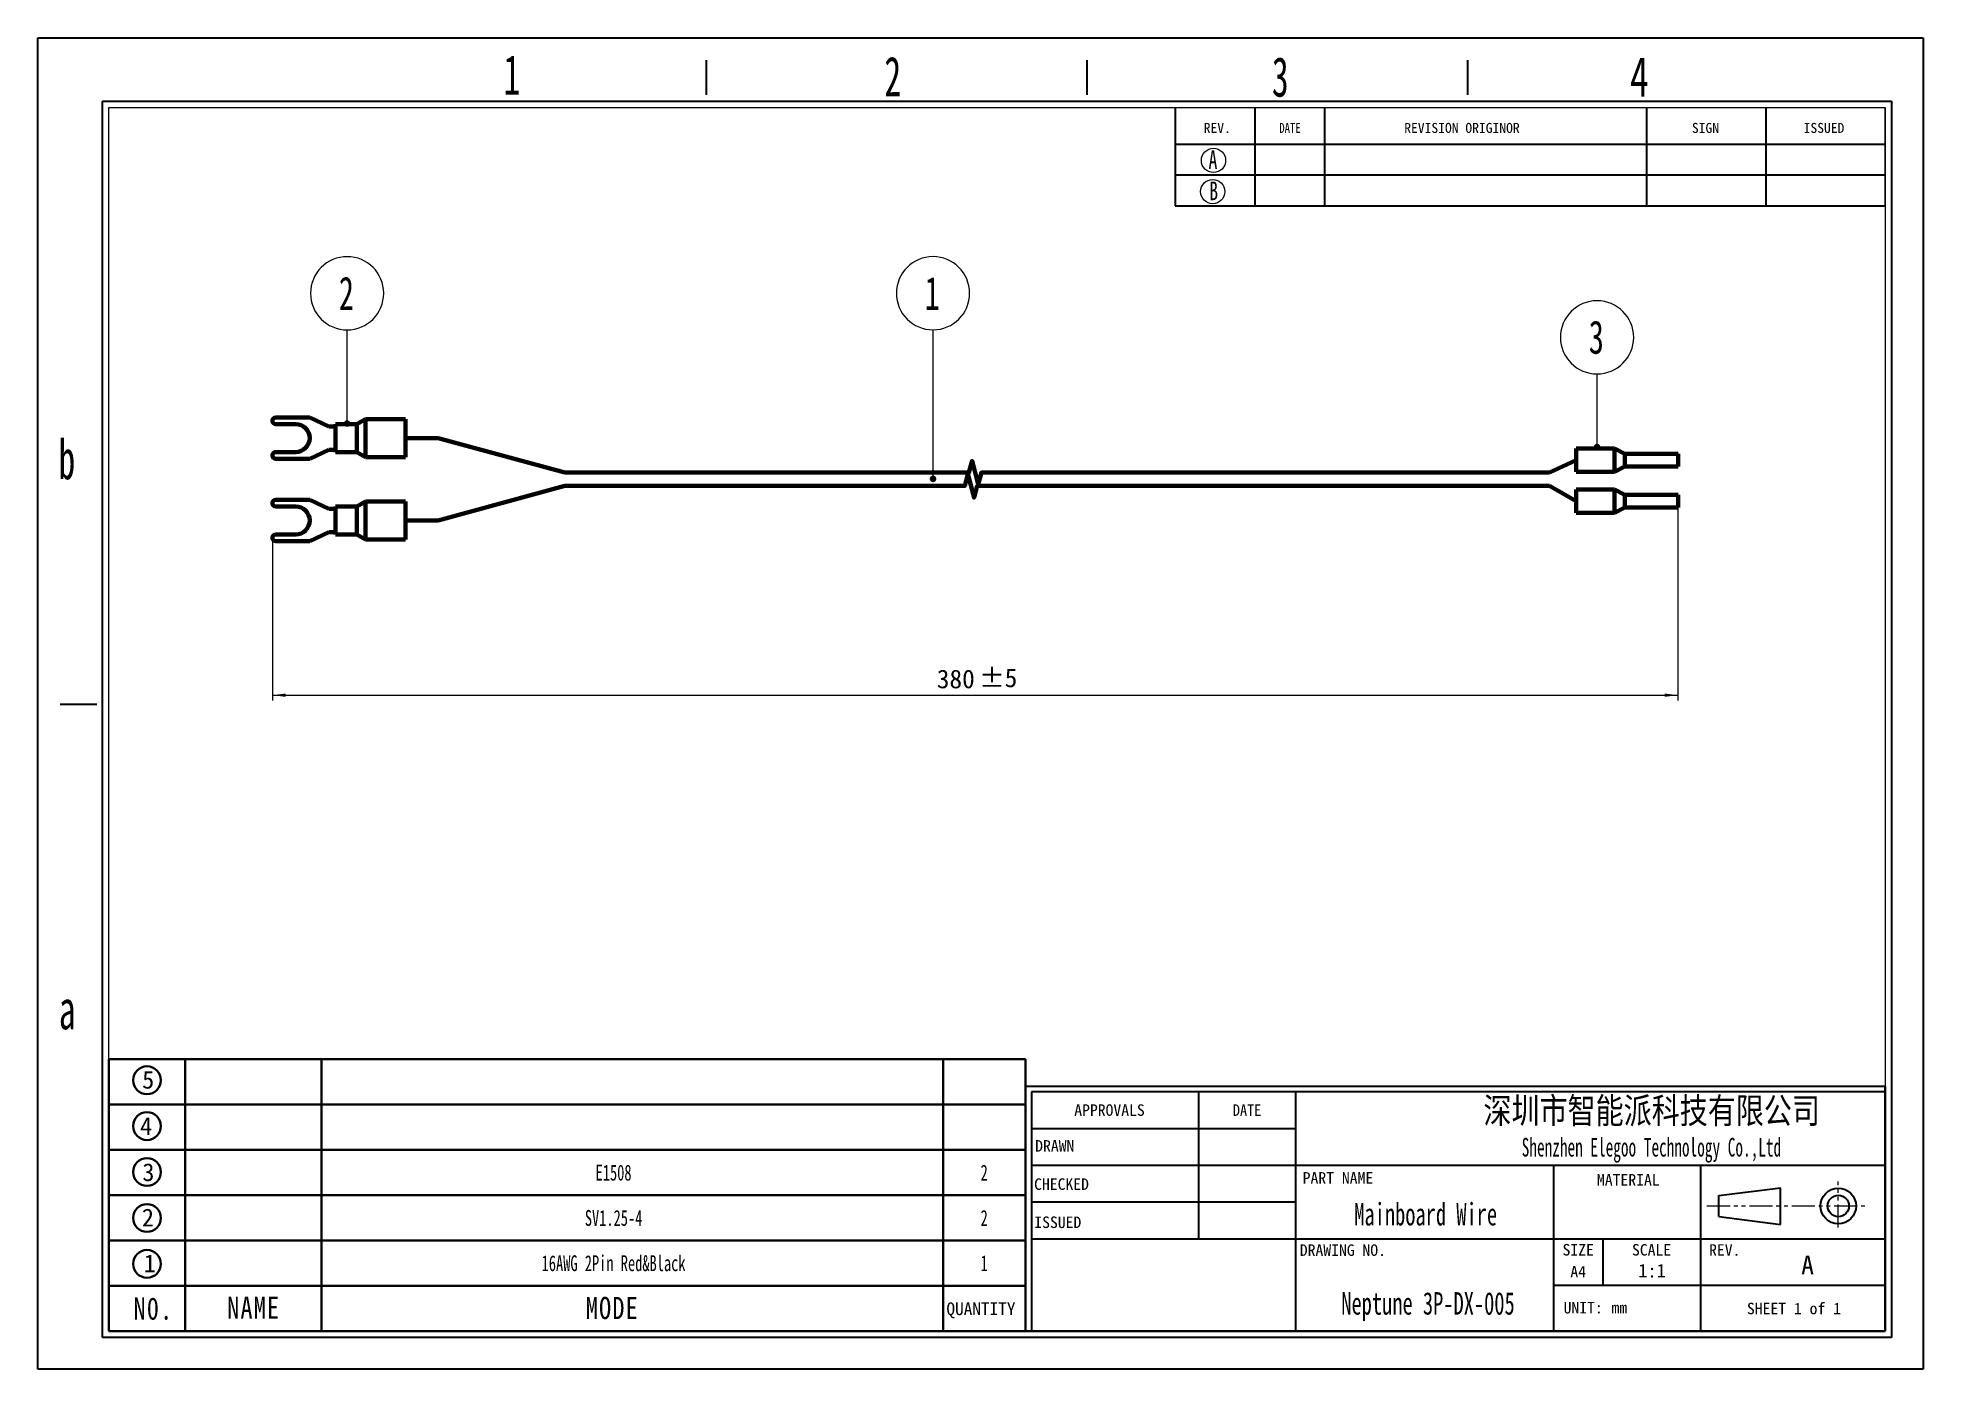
# Model space of a CAD drawing. Header units: millimetres. Extents: x 0 to 283, y 0 to 200.
import ezdxf
from ezdxf.enums import TextEntityAlignment as Align

# ---------------------------------------------------------------- set-up
doc = ezdxf.new("R2010")
doc.units = ezdxf.units.MM
doc.linetypes.add('双点画线', pattern=[22, 12, -2, 2, -2, 2, -2])
doc.linetypes.add('点画线', pattern=[18, 12, -2, 2, -2])
doc.layers.get('0').update_dxf_attribs({"lineweight": 35})
for name, color, linetype, lineweight in [('SLD-0', 179, 'Continuous', 30), ('中心线层', 1, '点画线', 18), ('尺寸线层', 3, 'Continuous', 18), ('粗实线层', 7, 'Continuous', 35), ('细实线层', 7, 'Continuous', 18)]:
    doc.layers.add(name, color=color, linetype=linetype, lineweight=lineweight)
doc.styles.add('SLDTEXTSTYLE0', font='', dxfattribs={"width": 0.7})
doc.styles.add('SLDTEXTSTYLE10', font='', dxfattribs={"width": 0.7865})
doc.styles.add('SLDTEXTSTYLE11', font='', dxfattribs={"width": 0.862222})
doc.styles.add('SLDTEXTSTYLE12', font='', dxfattribs={"width": 1.089})
doc.styles.add('SLDTEXTSTYLE13', font='', dxfattribs={"width": 0.805625})
doc.styles.add('SLDTEXTSTYLE2', font='', dxfattribs={"width": 0.469})
doc.styles.add('SLDTEXTSTYLE3', font='', dxfattribs={"width": 0.56})
doc.styles.add('SLDTEXTSTYLE4', font='', dxfattribs={"width": 0.40535})
doc.styles.add('SLDTEXTSTYLE5', font='', dxfattribs={"width": 0.7})
doc.styles.add('SLDTEXTSTYLE6', font='', dxfattribs={"width": 0.62})
doc.styles.add('SLDTEXTSTYLE7', font='', dxfattribs={"width": 0.9075})
doc.styles.add('SLDTEXTSTYLE8', font='', dxfattribs={"width": 0.484})
doc.styles.add('SLDTEXTSTYLE9', font='', dxfattribs={"width": 0.870455})
doc.styles.add('工程1', font='')
doc.styles.add('标准', font='', dxfattribs={"width": 0.667})
doc.styles.get('SLDTEXTSTYLE0').set_extended_font_data('宋体')
doc.styles.get('SLDTEXTSTYLE10').set_extended_font_data('宋体')
doc.styles.get('SLDTEXTSTYLE11').set_extended_font_data('宋体')
doc.styles.get('SLDTEXTSTYLE12').set_extended_font_data('宋体')
doc.styles.get('SLDTEXTSTYLE13').set_extended_font_data('宋体')
doc.styles.get('SLDTEXTSTYLE2').set_extended_font_data('宋体')
doc.styles.get('SLDTEXTSTYLE3').set_extended_font_data('宋体')
doc.styles.get('SLDTEXTSTYLE4').set_extended_font_data('宋体')
doc.styles.get('SLDTEXTSTYLE5').set_extended_font_data('宋体')
doc.styles.get('SLDTEXTSTYLE6').set_extended_font_data('宋体')
doc.styles.get('SLDTEXTSTYLE7').set_extended_font_data('宋体')
doc.styles.get('SLDTEXTSTYLE8').set_extended_font_data('宋体')
doc.styles.get('SLDTEXTSTYLE9').set_extended_font_data('宋体')
doc.styles.get('工程1').set_extended_font_data('宋体')
doc.styles.get('标准').set_extended_font_data('宋体')
doc.dimstyles.new('标准', dxfattribs={"dimscale": 0.8, "dimtxt": 3.5, "dimasz": 2.5, "dimexe": 1, "dimexo": 0, "dimtad": 1, "dimdsep": 46, "dimtxsty": '工程1', "dimblk": '_CAXARROW', "dimcen": 0, "dimdle": 4, "dimazin": 2, "dimtfac": 0.707107, "dimtdec": 3, "dimtmove": 2, "dimatfit": 3, "dimfxl": 1, "dimfrac": 2, "dimtolj": 1, "dimarcsym": 1})

# ---------------------------------------------------------------- blocks, each defined once
blk = doc.blocks.new('ELEGOO标题栏_1')
for p in [(133.85, 38.11), (0, 0)]:
    blk.add_line(p, (133.85, 0))
at = {"layer": 'SLD-0', "color": 0, "linetype": 'Continuous'}
for p, q in [((133.85, 38.11), (0, 38.11)), ((0, 38.11), (0, 0)), ((133.85, 37.29), (0.96, 37.29)), ((0.96, 37.29), (0.96, 0)), ((26.95, 37.29), (26.95, 14.34)), ((42.07, 37.29), (42.07, 0)), ((42.07, 31.55), (0.96, 31.55)), ((133.85, 25.81), (0.96, 25.81)), ((82.22, 25.81), (82.22, 0)), ((105.17, 0), (105.17, 25.81)), ((107.93, 21.13), (117.56, 22.32)), ((107.93, 17.89), (107.93, 21.13)), ((117.56, 16.63), (117.56, 22.32)), ((42.07, 20.08), (0.96, 20.08)), ((107.93, 17.89), (117.56, 16.63)), ((133.85, 14.34), (0.96, 14.34)), ((89.87, 14.34), (89.87, 7.17)), ((82.22, 7.17), (133.85, 7.17))]:
    blk.add_line(p, q, dxfattribs=at)
for radius in [2.77, 1.67]:
    blk.add_circle((126.54, 19.51), radius, dxfattribs=at)
at = {"layer": '中心线层', "color": 1, "linetype": '双点画线', "lineweight": 18, "ltscale": 0.3}
for p, q in [((126.54, 16.16), (126.54, 23.3)), ((106.1, 19.51), (130.7, 19.51))]:
    blk.add_line(p, q, dxfattribs=at)
at = {"layer": 'SLD-0', "color": 0}
for s, insert, char_height, width, attachment_point, style in [('{\\W1;APPROVALS}', (13.1, 35.34), 1.7927, 38.1779, 2, 'SLDTEXTSTYLE10'), ('DATE', (34.52, 35.34), 1.793, 17.8919, 2, 'SLDTEXTSTYLE7'), ('{\\W0.8;深圳市智能派科技有限公司}', (97.5, 36.37), 4, 133.1206, 2, 'SLDTEXTSTYLE0'), ('{\\W1;DRAWN}', (4.58, 29.77), 1.7927, 12.6788, 2, 'SLDTEXTSTYLE4'), ('{\\fsimsun|b1|i0|c134|p2;\\W0.6;Shenzhen Elegoo Technology Co.,Ltd}', (97.46, 30.12), 2.9104, 129.0935, 2, 'SLDTEXTSTYLE2'), ('{\\W1;CHECKED}', (5.63, 23.81), 1.7927, 17.6061, 2, 'SLDTEXTSTYLE4'), ('{\\W1;PART NAME}', (48.66, 24.78), 1.7927, 40.2352, 2, 'SLDTEXTSTYLE11'), ('{\\W1;MATERIAL}', (93.86, 24.48), 1.7927, 43.0109, 2, 'SLDTEXTSTYLE12'), ('{\\W1;ISSUED}', (5.05, 17.87), 1.7927, 14.7218, 2, 'SLDTEXTSTYLE4'), ('{\\W1;DRAWING NO.}', (49.43, 13.53), 1.7927, 46.8642, 2, 'SLDTEXTSTYLE9'), ('{\\W1;SIZE}', (86.06, 13.59), 1.793, 9.8746, 2, 'SLDTEXTSTYLE4'), ('{\\W1;SCALE}', (97.48, 13.58), 1.7927, 22.8456, 2, 'SLDTEXTSTYLE7'), ('{\\W1;REV.}', (108.87, 13.56), 1.793, 16.3741, 2, 'SLDTEXTSTYLE7'), ('{\\W1;A}', (120.78, 11.78), 2.91, 3.9348, 1, 'SLDTEXTSTYLE3'), ('{\\W1;A4}', (86.06, 10.18), 1.793, 4.9073, 2, 'SLDTEXTSTYLE4'), ('{\\W1;1:1}', (97.55, 10.49), 2.117, 7.7808, 2, 'SLDTEXTSTYLE3'), ('{\\W1;UNIT:}', (86.83, 4.57), 1.7927, 18.0042, 2, 'SLDTEXTSTYLE7'), ('{\\W1;mm}', (92.46, 4.58), 1.793, 5.0475, 2, 'SLDTEXTSTYLE8'), ('{\\W1;SHEET 1 of 1}', (119.64, 4.44), 1.7927, 47.0046, 2, 'SLDTEXTSTYLE13')]:
    blk.add_mtext(s, dxfattribs=dict(at, insert=insert, char_height=char_height, width=width, attachment_point=attachment_point, style=style))
at = {"layer": '尺寸线层', "color": 0, "style": '标准', "width": 0.667}
for tag, height, p in [('绘制者', 2, (21.79, 28.7)), ('绘图日期', 2, (34.51, 28.68)), ('审核者', 2, (21.8, 23.22)), ('审核日期', 2, (34.51, 22.95)), ('材质', 3.5, (94.1, 18.33)), ('发布者', 2, (21.79, 17.24)), ('发布日期', 2, (34.51, 17.21)), ('零件名称', 3.5, (62.32, 18.23)), ('图纸编号', 3.5, (62.68, 4.34))]:
    blk.add_attdef(tag, text='', height=height, dxfattribs=at).set_placement(p, align=Align.MIDDLE_CENTER)
blk = doc.blocks.new('更新记录栏_1')
at = {"layer": 'SLD-0', "color": 0, "linetype": 'Continuous'}
for p, q in [((-110.52, 0), (-110.52, -15.3)), ((-98.13, 0), (-98.13, -15.3)), ((-87.3, 0), (-87.3, -15.3)), ((-110.52, -5.74), (0, -5.74)), ((-110.52, -10.52), (0, -10.52)), ((-110.52, -15.3), (0, -15.3))]:
    blk.add_line(p, q, dxfattribs=at)
at = {"layer": 'SLD-0', "color": 0}
for p, q in [((-37.16, 0), (-37.16, -15.3)), ((-18.58, 0), (-18.58, -15.3))]:
    blk.add_line(p, q, dxfattribs=at)
at = {"layer": 'SLD-0', "color": 2, "lineweight": 0}
for centre in [(-104.56, -8.25), (-104.68, -13.1)]:
    blk.add_circle(centre, 1.89, dxfattribs=at)
at = {"layer": '粗实线层', "color": 0, "lineweight": 18}
for p in [(-110.52, 0), (0, -15.3)]:
    blk.add_line(p, (0, 0), dxfattribs=at)
at = {"layer": 'SLD-0', "color": 0, "attachment_point": 1, "style": 'SLDTEXTSTYLE10'}
for s, insert, char_height, width in [('{\\W1;REV.}', (-106.09, -2.41), 1.554, 12.2988), ('DATE', (-94.32, -2.41), 1.554, 13.4388), ('{\\W1;REVISION ORIGINOR}', (-74.87, -2.41), 1.5536, 57.5127), ('{\\W1;SIGN}', (-30.09, -2.41), 1.554, 12.3134), ('{\\W1;ISSUED}', (-12.7, -2.41), 1.5536, 19.59)]:
    blk.add_mtext(s, dxfattribs=dict(at, insert=insert, char_height=char_height, width=width))
at = {"layer": 'SLD-0', "color": 2, "char_height": 2.9, "attachment_point": 1, "style": 'SLDTEXTSTYLE5'}
for s, insert, width in [('A', (-105.34, -6.68), 3.5956), ('B', (-105.23, -11.54), 3.5381)]:
    blk.add_mtext(s, dxfattribs=dict(at, insert=insert, width=width))
at = {"layer": '尺寸线层', "color": 0, "style": '标准', "width": 0.667}
for tag, p in [('日期A', (-92.71, -8.13)), ('A版本更新内容', (-62.23, -8.13)), ('标记A', (-27.87, -8.13)), ('发布者A', (-9.29, -8.13)), ('日期B', (-92.71, -12.91)), ('A版本更新内容', (-62.23, -12.91)), ('标记B', (-27.87, -12.91)), ('发布者B', (-9.29, -12.91))]:
    blk.add_attdef(tag, text='', height=1.5, dxfattribs=at).set_placement(p, align=Align.MIDDLE_CENTER)
blk = doc.blocks.new('图框_1')
at = {"layer": 'SLD-0', "color": 0}
for p, q in [((0, 207.38), (293.52, 207.38)), ((0, 0), (0, 207.38)), ((293.52, 207.38), (293.52, 0)), ((293.52, 0), (0, 0))]:
    blk.add_line(p, q, dxfattribs=at)
at = {"layer": 'SLD-0', "color": 0, "linetype": 'Continuous'}
for p, q in [((104.11, 198.49), (104.11, 203.88)), ((163.36, 198.49), (163.36, 203.88)), ((222.61, 198.49), (222.61, 203.88)), ((10.1, 4.94), (10.1, 197.5)), ((10.1, 197.5), (288.58, 197.5)), ((288.58, 197.5), (288.58, 4.94)), ((9.21, 103.56), (3.48, 103.56)), ((288.58, 4.94), (10.1, 4.94))]:
    blk.add_line(p, q, dxfattribs=at)
at = {"layer": 'SLD-0', "color": 0, "lineweight": 15}
for p, q in [((11.08, 5.93), (11.08, 196.52)), ((11.08, 196.52), (287.59, 196.52)), ((287.59, 196.52), (287.59, 5.93)), ((287.59, 5.93), (11.08, 5.93))]:
    blk.add_line(p, q, dxfattribs=at)
at = {"layer": 'SLD-0', "color": 0, "char_height": 6.17, "attachment_point": 1}
for s, insert, width, style in [('1', (72.52, 204.68), 3.1728, 'SLDTEXTSTYLE6'), ('2', (131.8, 204.43), 6.4014, 'SLDTEXTSTYLE6'), ('3', (192.12, 204.37), 6.3735, 'SLDTEXTSTYLE6'), ('4', (247.85, 204.37), 7.6545, 'SLDTEXTSTYLE5'), ('b', (3.24, 144.8), 6.4386, 'SLDTEXTSTYLE6'), ('a', (3.29, 59.13), 6.3735, 'SLDTEXTSTYLE6')]:
    blk.add_mtext(s, dxfattribs=dict(at, insert=insert, width=width, style=style))
blk = doc.blocks.new('图框1_1')
at = {"layer": '粗实线层', "color": 0}
blk.add_blockref('图框_1', (0, 0), dxfattribs=at)
blk = doc.blocks.new('明细栏_1')
at = {"layer": '粗实线层', "color": 0}
for p, q in [((144.46, 42.89), (0, 42.89)), ((0, 0), (0, 42.89)), ((12, 42.89), (12, 0)), ((33.51, 42.89), (33.51, 0)), ((131.49, 42.89), (131.49, 0)), ((144.46, 42.89), (144.46, 0)), ((144.46, 35.74), (0, 35.74)), ((144.46, 28.59), (0, 28.59)), ((144.46, 21.44), (0, 21.44)), ((0, 14.3), (0, 21.44)), ((144.46, 14.3), (0, 14.3)), ((144.46, 7.17), (0, 7.17)), ((144.46, 0), (0, 0))]:
    blk.add_line(p, q, dxfattribs=at)
for centre in [(6, 39.59), (6, 32.35), (6, 25.11), (6, 17.87), (6, 10.63)]:
    blk.add_circle(centre, 2.19, dxfattribs=at)
at = {"layer": '尺寸线层', "color": 0, "char_height": 2.8, "attachment_point": 1, "line_spacing_factor": 1.15057, "style": '标准'}
for s, insert, width in [('\\T1.1;{\\fsimsun|b1|i0|c134|p2;\\W1;5}', (5.24, 41.07), 1.5173), ('\\T1.1;{\\fsimsun|b1|i0|c134|p2;\\W1;4}', (4.9, 33.74), 1.7207), ('\\T1.1;{\\fsimsun|b1|i0|c134|p2;\\W1;3}', (5.27, 26.48), 1.5173), ('\\T1.1;{\\fsimsun|b1|i0|c134|p2;\\W1;2}', (5.2, 19.34), 1.5486), ('\\T1.1;{\\fsimsun|b1|i0|c134|p2;\\W1;1}', (5.48, 12.1), 1.3013)]:
    blk.add_mtext(s, dxfattribs=dict(at, insert=insert, width=width))
at = {"layer": '尺寸线层', "color": 3, "attachment_point": 1, "line_spacing_factor": 1.15057, "style": '标准'}
for s, insert, char_height, width in [('\\T1.1;{\\fsimsun|b1|i0|c134|p2;\\W0.8;\\C0;N0.}', (3.88, 5.33), 3.5, 5.1088), ('\\T1.1;{\\fsimsun|b1|i0|c134|p2;\\W0.8;\\C0;NAME}', (18.64, 5.48), 3.5, 8.4532), ('\\T1.1;{\\fsimsun|b1|i0|c134|p2;\\W0.8;\\C0;MODE}', (75.17, 5.42), 3.5, 8.4532), ('{\\fSimSun|b1|i0|c134|p2;\\W1;\\T1;\\C0;QUANTITY}', (132.02, 4.55), 2, 11.2737)]:
    blk.add_mtext(s, dxfattribs=dict(at, insert=insert, char_height=char_height, width=width))
at = {"layer": '尺寸线层', "color": 0, "style": '标准', "width": 0.667}
for tag, p in [('名称5', (22.75, 39.31)), ('规格5', (79.55, 39.31)), ('数量5 ', (137.97, 39.31)), ('名称4', (22.75, 32.17)), ('规格4 ', (79.55, 32.17)), ('数量4', (137.97, 32.17)), ('名称3', (22.75, 25.02)), ('规格3', (79.55, 25.02)), ('数量3', (137.97, 25.02)), ('名称2', (22.75, 17.87)), ('规格2', (79.55, 17.87)), ('数量2', (137.97, 17.87)), ('名称1', (22.75, 10.73)), ('规格1', (79.55, 10.73)), ('数量1', (137.97, 10.73))]:
    blk.add_attdef(tag, text='', height=2.5, dxfattribs=at).set_placement(p, align=Align.MIDDLE_CENTER)
blk = doc.blocks.new('*X8')
at = {"layer": '细实线层', "lineweight": 18}
h = blk.add_hatch(color=0, dxfattribs=at)
edge = h.paths.add_edge_path(flags=0)
edge.add_arc((0, 0), 0.5, 0, 360)
at = {"layer": '细实线层', "color": 0}
blk.add_line((0, 0), (0, 22.4), dxfattribs=at)
for start, end in [(90, 270), (270, 90)]:
    blk.add_arc((0, 27.9), 5.5, start, end, dxfattribs=at)
at = {"layer": '细实线层', "color": 0, "lineweight": 18, "insert": (0, 27.9), "char_height": 5, "width": 2.8506, "attachment_point": 5, "line_spacing_factor": 1.15057, "style": '标准'}
blk.add_mtext('\\T1.1;1', dxfattribs=at)
blk = doc.blocks.new('*X9')
at = {"layer": '细实线层', "lineweight": 18}
h = blk.add_hatch(color=0, dxfattribs=at)
edge = h.paths.add_edge_path(flags=0)
edge.add_arc((0, 0), 0.5, 0, 360)
at = {"layer": '细实线层', "color": 0}
blk.add_line((0, 0), (0, 14.08), dxfattribs=at)
for start, end in [(90, 270), (270, 90)]:
    blk.add_arc((0, 19.58), 5.5, start, end, dxfattribs=at)
at = {"layer": '细实线层', "color": 0, "lineweight": 18, "insert": (0, 19.58), "char_height": 5, "width": 3.1301, "attachment_point": 5, "line_spacing_factor": 1.15057, "style": '标准'}
blk.add_mtext('\\T1.1;2', dxfattribs=at)
blk = doc.blocks.new('*X11')
at = {"color": 0, "char_height": 2.8, "attachment_point": 1, "style": '工程1'}
for s, insert, width in [('380', (135.05, 105.15), 46.114), ('%%P5', (141.44, 105.31), 24.0268)]:
    blk.add_mtext(s, dxfattribs=dict(at, insert=insert, width=width))
blk = doc.blocks.new('*X10')
at = {"layer": '尺寸线层', "linetype": 'Continuous'}
for points in [[(35.25, 101.31), (37.25, 101.56), (37.25, 101.06)], [(246.37, 101.31), (244.37, 101.56), (244.37, 101.06)]]:
    blk.add_hatch(color=0, dxfattribs=at).paths.add_polyline_path(points, flags=0)
at = {"layer": '尺寸线层', "color": 0, "linetype": 'Continuous'}
for p, q in [((246.37, 129.51), (246.37, 100.51)), ((35.25, 124.97), (35.25, 100.51)), ((35.25, 101.31), (246.37, 101.31))]:
    blk.add_line(p, q, dxfattribs=at)
at = {"layer": '尺寸线层', "color": 0}
blk.add_blockref('*X11', (0, 0), dxfattribs=at)
blk = doc.blocks.new('_CAXARROW')
blk.add_hatch(color=0).paths.add_polyline_path([(0, 0), (-1, 0.125), (-1, -0.125)], flags=0)
blk = doc.blocks.new('*X12')
at = {"layer": '细实线层', "lineweight": 18}
h = blk.add_hatch(color=0, dxfattribs=at)
edge = h.paths.add_edge_path(flags=0)
edge.add_arc((0, 0), 0.5, 0, 360)
at = {"layer": '细实线层', "color": 0}
blk.add_line((0, 0), (0, 10.99), dxfattribs=at)
for start, end in [(90, 270), (270, 90)]:
    blk.add_arc((0, 16.49), 5.5, start, end, dxfattribs=at)
at = {"layer": '细实线层', "color": 0, "lineweight": 18, "insert": (0, 16.49), "char_height": 5, "width": 3.1301, "attachment_point": 5, "line_spacing_factor": 1.15057, "style": '标准'}
blk.add_mtext('\\T1.1;3', dxfattribs=at)

msp = doc.modelspace()

# ---------------------------------------------------------------- linework, layer by layer
at = {"color": 7, "linetype": 'Continuous', "lineweight": 70}
for p, q in [((40.858, 143.052), (35.753, 143.052)), ((35.753, 142.052), (38.753, 142.052)), ((43.753, 141.702), (40.858, 143.052)), ((44.753, 141.702), (43.753, 141.702)), ((38.753, 137.852), (35.753, 137.852)), ((35.753, 136.852), (40.858, 136.852)), ((40.858, 136.852), (43.753, 138.202)), ((43.753, 138.202), (44.753, 138.202)), ((35.753, 130.668), (40.858, 130.668)), ((40.858, 130.668), (43.753, 129.318)), ((38.753, 129.668), (35.753, 129.668)), ((43.753, 129.318), (44.753, 129.318)), ((35.753, 125.468), (38.753, 125.468)), ((43.753, 125.818), (40.858, 124.468)), ((44.753, 125.818), (43.753, 125.818)), ((40.858, 124.468), (35.753, 124.468))]:
    msp.add_line(p, q, dxfattribs=at)
at = {"color": 1, "linetype": 'Continuous', "lineweight": 70}
for p, q in [((47.954, 129.668), (49.253, 130.418)), ((49.253, 130.418), (55.253, 130.418)), ((49.253, 130.418), (49.253, 124.718)), ((55.253, 130.418), (55.253, 124.718)), ((44.753, 129.668), (47.954, 129.668)), ((44.753, 129.668), (44.753, 125.468)), ((47.954, 129.668), (47.954, 125.468)), ((47.954, 125.468), (44.753, 125.468)), ((49.253, 124.718), (47.954, 125.468)), ((55.253, 124.718), (49.253, 124.718))]:
    msp.add_line(p, q, dxfattribs=at)
at = {"color": 7, "linetype": 'Continuous', "lineweight": 70}
for centre, radius, start, end in [((35.753, 142.552), 0.5, 90, 270), ((38.753, 139.952), 2.1, 270, 90), ((35.753, 137.352), 0.5, 90, 270), ((35.753, 130.168), 0.5, 90, 270), ((38.753, 127.568), 2.1, 270, 90), ((35.753, 124.968), 0.5, 90, 270)]:
    msp.add_arc(centre, radius, start, end, dxfattribs=at)
at = {"layer": '粗实线层', "color": 0, "lineweight": 70}
for p, q in [((231.098, 136.639), (227.082, 134.76)), ((246.398, 137.589), (238.398, 137.589)), ((246.398, 137.589), (246.398, 135.689)), ((238.398, 135.689), (246.398, 135.689)), ((246.398, 131.408), (238.398, 131.408)), ((246.398, 131.408), (246.398, 129.508)), ((238.398, 129.508), (246.398, 129.508))]:
    msp.add_line(p, q, dxfattribs=at)
at = {"layer": '粗实线层', "color": 1, "lineweight": 70}
for p, q in [((236.831, 138.389), (231.098, 138.389)), ((231.098, 138.389), (231.098, 134.889)), ((236.831, 138.389), (236.831, 134.889)), ((236.831, 138.389), (238.398, 137.589)), ((238.398, 137.589), (238.398, 135.689)), ((236.831, 134.889), (231.098, 134.889)), ((236.831, 134.889), (238.398, 135.689)), ((231.098, 130.458), (227.082, 132.76)), ((236.831, 132.208), (231.098, 132.208)), ((231.098, 132.208), (231.098, 128.708)), ((236.831, 132.208), (236.831, 128.708)), ((236.831, 132.208), (238.398, 131.408)), ((238.398, 131.408), (238.398, 129.508)), ((236.831, 128.708), (231.098, 128.708)), ((236.831, 128.708), (238.398, 129.508))]:
    msp.add_line(p, q, dxfattribs=at)
at = {"layer": '细实线层', "color": 1, "lineweight": 70}
for p, q in [((47.954, 142.052), (44.753, 142.052)), ((44.753, 137.852), (44.753, 142.052)), ((49.253, 142.802), (47.954, 142.052)), ((47.954, 137.852), (47.954, 142.052)), ((55.253, 142.802), (49.253, 142.802)), ((49.253, 137.102), (49.253, 142.802)), ((55.253, 137.102), (55.253, 142.802)), ((44.753, 137.852), (47.954, 137.852)), ((47.954, 137.852), (49.253, 137.102)), ((49.253, 137.102), (55.253, 137.102)), ((60.161, 127.568), (79.181, 132.76)), ((55.253, 127.568), (60.161, 127.568))]:
    msp.add_line(p, q, dxfattribs=at)
at = {"layer": '细实线层', "color": 0, "lineweight": 70}
msp.add_line((55.253, 139.952), (60.161, 139.952), dxfattribs=at)
at = {"layer": '细实线层', "lineweight": 70}
msp.add_line((60.161, 139.952), (79.181, 134.76), dxfattribs=at)
at = {"layer": '细实线层', "color": 0, "lineweight": 70}
msp.add_lwpolyline([(227.082, 134.76), (141.762, 134.76), (141.293, 133.01), (140.355, 136.51), (139.887, 134.76), (79.181, 134.76)], dxfattribs=at)
at = {"layer": '细实线层', "color": 1, "lineweight": 70}
msp.add_lwpolyline([(227.082, 132.76), (141.137, 132.76), (140.668, 131.01), (139.73, 134.51), (139.262, 132.76), (79.181, 132.76)], dxfattribs=at)

# ---------------------------------------------------------------- block references
at = {"xscale": 0.964990897734145, "yscale": 0.964990897734145, "zscale": 0.964990897734145}
msp.add_blockref('ELEGOO标题栏_1', (148.357, 5.718), dxfattribs=at).add_auto_attribs({'零件名称': 'Mainboard Wire', '图纸编号': 'Neptune 3P-DX-005'})
at = {"layer": '粗实线层', "color": 0, "xscale": 0.964990897734145, "yscale": 0.964990897734145, "zscale": 0.964990897734145}
for name, p in [('图框1_1', (0, 0)), ('更新记录栏_1', (277.522, 189.637))]:
    msp.add_blockref(name, p, dxfattribs=at)
at = {"layer": '粗实线层', "color": 0, "xscale": 0.9529514990850049, "yscale": 0.9529514990850049, "zscale": 0.9529514990850049}
msp.add_blockref('明细栏_1', (10.696, 5.718), dxfattribs=at).add_auto_attribs({'规格1': '16AWG 2Pin Red&Black', '数量1': '1', '规格2': 'SV1.25-4', '规格3': 'E1508', '数量2': '2', '数量3': '2'})
at = {"layer": '细实线层'}
for name, p in [('*X9', (46.477, 142.13)), ('*X8', (134.488, 133.817)), ('*X12', (234.235, 138.595))]:
    msp.add_blockref(name, p, dxfattribs=at)

# ---------------------------------------------------------------- dimensions: what is measured, and where the dimension line sits
at = {"layer": '尺寸线层', "color": 0}
dim = msp.add_linear_dim(base=(246.371, 101.312), p1=(35.25, 124.968), p2=(246.371, 129.508), angle=0, text='\\A1;380{\\H1x;%%P5}', dimstyle='标准', override={"dimsah": 1, "dimtfac": 1, "dimtfill": 1, "dimtzin": 8}, dxfattribs=at)
dim.commit()
dim.dimension.update_dxf_attribs({"geometry": '*X10', "text_midpoint": (140.811, 101.312)})

doc.saveas('drawing.dxf')
